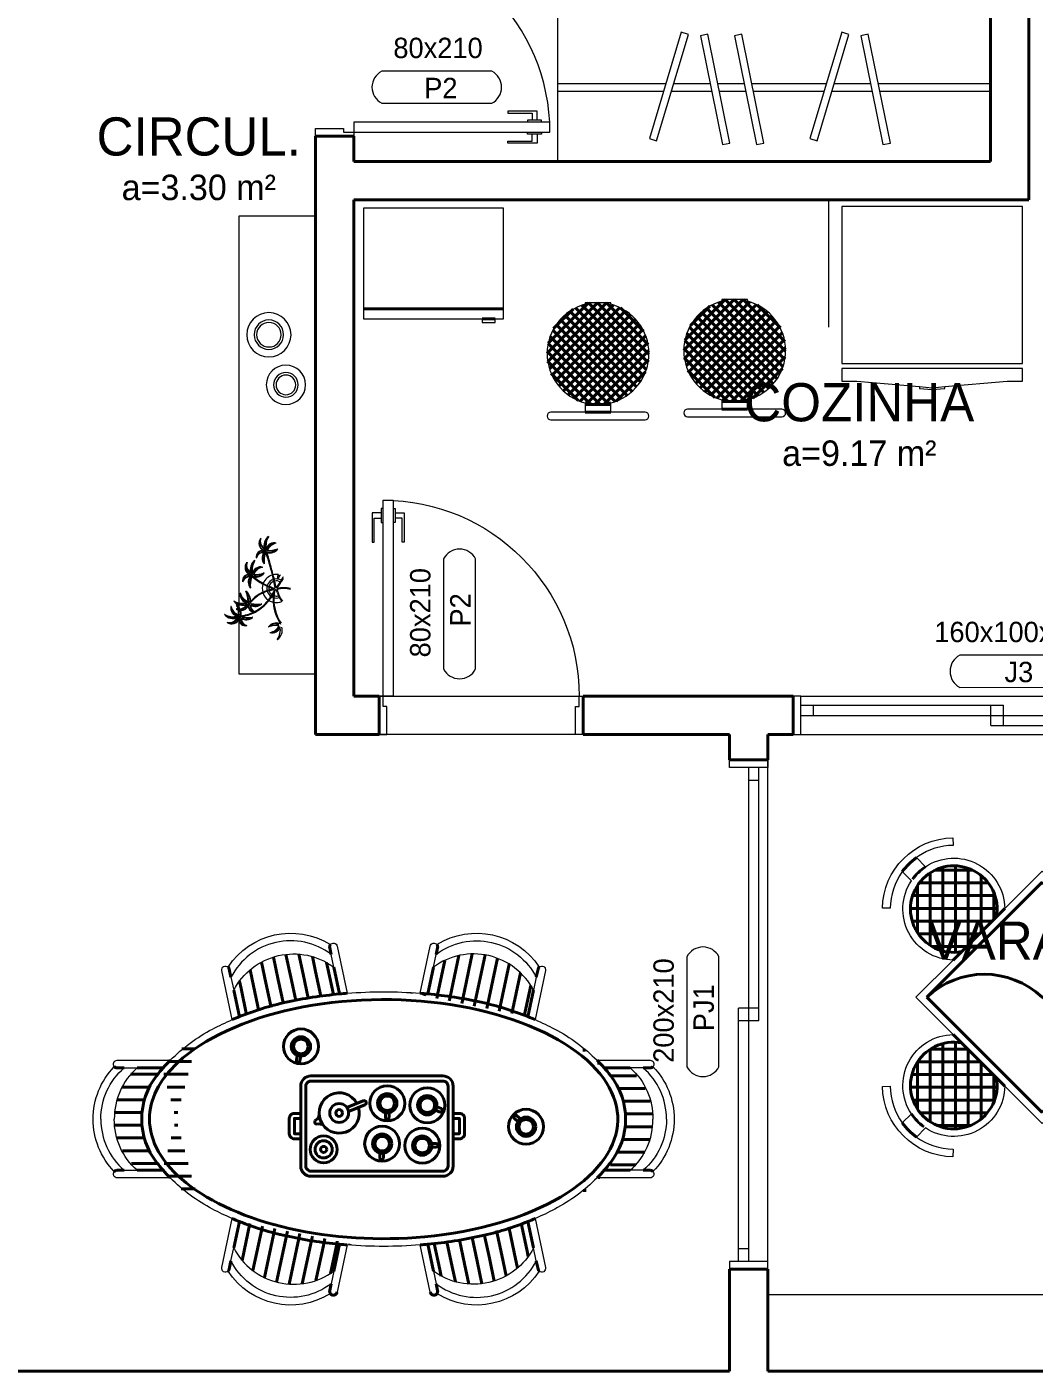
# Model space of a CAD drawing. Header units: millimetres. Extents: x 13204 to 24802, y 21209 to 40694.
# Drawn here: x 24203 to 24598, y 36411 to 36939 of the extents above; entities that cross this region are included whole.
import ezdxf
from ezdxf.enums import TextEntityAlignment as Align

# ---------------------------------------------------------------- set-up
doc = ezdxf.new("R2010")
doc.units = ezdxf.units.MM
for name, color, linetype, lineweight in [('ESPECARQ', 2, 'Continuous', 20), ('Esquadrias', 2, 'Continuous', 20), ('Hachura', 8, 'Continuous', 0), ('Layout', 6, 'Continuous', 15), ('Layout-int', 1, 'Continuous', 40), ('Louças', 150, 'Continuous', 15), ('Mobiliario', 6, 'Continuous', 13), ('MOBILIÁRIO', 6, 'Continuous', 13), ('Paredes', 1, 'Continuous', 40), ('PISO', 5, 'Continuous', 5), ('TEXTO', 4, 'Continuous', 5)]:
    doc.layers.add(name, color=color, linetype=linetype, lineweight=lineweight)
doc.styles.add('LANA', font='stylu.ttf')
doc.styles.add('REGUA60', font='cityb___.ttf', dxfattribs={"width": 1.4})

# ---------------------------------------------------------------- blocks, each defined once
blk = doc.blocks.new('*U33', base_point=(57769.85, 6796.77))
at = {"layer": 'Esquadrias'}
for p, q in [((57572.85, 6796.77), (57569.85, 6796.77)), ((57572.85, 6781.77), (57572.85, 6796.77)), ((57766.85, 6796.77), (57769.85, 6796.77)), ((57766.85, 6781.77), (57766.85, 6796.77)), ((57766.85, 6789.27), (57572.85, 6789.27)), ((57577.85, 6785.27), (57577.85, 6789.27)), ((57766.85, 6793.27), (57667.35, 6793.27)), ((57667.35, 6785.27), (57667.35, 6793.27)), ((57672.35, 6785.27), (57672.35, 6793.27)), ((57761.85, 6789.27), (57761.85, 6793.27)), ((57672.35, 6785.27), (57572.85, 6785.27)), ((57569.85, 6781.77), (57572.85, 6781.77)), ((57769.85, 6781.77), (57766.85, 6781.77))]:
    blk.add_line(p, q, dxfattribs=at)
at = {"layer": 'Esquadrias', "color": 0}
for p, q in [((57569.85, 6781.77), (57569.85, 6781.77)), ((57769.85, 6781.77), (57569.85, 6781.77)), ((57769.85, 6781.77), (57769.85, 6781.77))]:
    blk.add_line(p, q, dxfattribs=at)
blk = doc.blocks.new('*U16', base_point=(47499.74, 3604))
at = {"layer": 'Esquadrias'}
for p, q in [((47342.74, 3604), (47339.74, 3604)), ((47342.74, 3589), (47342.74, 3604)), ((47496.74, 3600.5), (47417.24, 3600.5)), ((47417.24, 3592.5), (47417.24, 3600.5)), ((47422.24, 3592.5), (47422.24, 3600.5)), ((47491.74, 3596.5), (47491.74, 3600.5)), ((47496.74, 3604), (47499.74, 3604)), ((47496.74, 3589), (47496.74, 3604)), ((47496.74, 3596.5), (47342.74, 3596.5)), ((47347.74, 3592.5), (47347.74, 3596.5)), ((47422.24, 3592.5), (47342.74, 3592.5)), ((47339.74, 3589), (47342.74, 3589)), ((47499.74, 3589), (47496.74, 3589))]:
    blk.add_line(p, q, dxfattribs=at)
at = {"layer": 'Esquadrias', "color": 0}
for p, q in [((47496.74, 3604), (47342.74, 3604)), ((47496.74, 3589), (47342.74, 3589))]:
    blk.add_line(p, q, dxfattribs=at)
blk = doc.blocks.new('*U10', base_point=(47514.74, 3766.54))
at = {"layer": 'Esquadrias'}
for p, q in [((47513.24, 3843.54), (47509.24, 3843.54)), ((47509.24, 3843.54), (47509.24, 3766.54)), ((47513.24, 3766.54), (47513.24, 3843.54)), ((47508.49, 3838.54), (47504.99, 3838.54)), ((47504.99, 3838.54), (47504.99, 3827.04)), ((47509.24, 3840.29), (47508.49, 3840.29)), ((47508.49, 3840.29), (47508.49, 3834.79)), ((47513.24, 3840.29), (47513.99, 3840.29)), ((47513.99, 3840.29), (47513.99, 3834.79)), ((47513.99, 3838.54), (47517.49, 3838.54)), ((47517.49, 3838.54), (47517.49, 3827.04)), ((47505.74, 3827.04), (47505.74, 3836.54)), ((47505.74, 3836.54), (47508.49, 3836.54)), ((47508.49, 3834.79), (47509.24, 3834.79)), ((47513.99, 3834.79), (47513.24, 3834.79)), ((47516.74, 3836.54), (47513.99, 3836.54)), ((47516.74, 3827.04), (47516.74, 3836.54)), ((47504.99, 3827.04), (47505.74, 3827.04)), ((47517.49, 3827.04), (47516.74, 3827.04)), ((47436.24, 3766.54), (47434.74, 3766.54)), ((47436.24, 3762.54), (47436.24, 3766.54)), ((47509.24, 3766.54), (47513.24, 3766.54)), ((47513.24, 3766.54), (47514.74, 3766.54)), ((47513.24, 3762.54), (47513.24, 3766.54)), ((47437.74, 3762.54), (47436.24, 3762.54)), ((47437.74, 3751.54), (47437.74, 3762.54)), ((47511.74, 3751.54), (47511.74, 3762.54)), ((47511.74, 3762.54), (47513.24, 3762.54)), ((47434.74, 3751.54), (47437.74, 3751.54)), ((47514.74, 3751.54), (47511.74, 3751.54))]:
    blk.add_line(p, q, dxfattribs=at)
at = {"layer": 'Esquadrias', "color": 0}
blk.add_arc((47513.24, 3766.54), 77, 90, 180, dxfattribs=at)
blk = doc.blocks.new('*U8', base_point=(47684.74, 3776.54))
at = {"layer": 'Esquadrias'}
for p, q in [((47678.49, 3848.54), (47674.99, 3848.54)), ((47674.99, 3848.54), (47674.99, 3837.04)), ((47679.24, 3850.29), (47678.49, 3850.29)), ((47678.49, 3850.29), (47678.49, 3844.79)), ((47683.24, 3853.54), (47679.24, 3853.54)), ((47679.24, 3853.54), (47679.24, 3776.54)), ((47683.24, 3776.54), (47683.24, 3853.54)), ((47683.24, 3850.29), (47683.99, 3850.29)), ((47683.99, 3850.29), (47683.99, 3844.79)), ((47683.99, 3848.54), (47687.49, 3848.54)), ((47687.49, 3848.54), (47687.49, 3837.04)), ((47675.74, 3837.04), (47675.74, 3846.54)), ((47675.74, 3846.54), (47678.49, 3846.54)), ((47678.49, 3844.79), (47679.24, 3844.79)), ((47683.99, 3844.79), (47683.24, 3844.79)), ((47686.74, 3846.54), (47683.99, 3846.54)), ((47686.74, 3837.04), (47686.74, 3846.54)), ((47674.99, 3837.04), (47675.74, 3837.04)), ((47687.49, 3837.04), (47686.74, 3837.04)), ((47606.24, 3776.54), (47604.74, 3776.54)), ((47606.24, 3772.54), (47606.24, 3776.54)), ((47679.24, 3776.54), (47683.24, 3776.54)), ((47683.24, 3776.54), (47684.74, 3776.54)), ((47683.24, 3772.54), (47683.24, 3776.54)), ((47607.74, 3772.54), (47606.24, 3772.54)), ((47607.74, 3761.54), (47607.74, 3772.54)), ((47681.74, 3761.54), (47681.74, 3772.54)), ((47681.74, 3772.54), (47683.24, 3772.54)), ((47604.74, 3761.54), (47607.74, 3761.54)), ((47684.74, 3761.54), (47681.74, 3761.54))]:
    blk.add_line(p, q, dxfattribs=at)
at = {"layer": 'Esquadrias', "color": 0}
blk.add_arc((47683.24, 3776.54), 77, 90, 180, dxfattribs=at)
blk = doc.blocks.new('*U38', base_point=(58407.84, 6883.17))
blk = doc.blocks.new('*U59', base_point=(57854.57, 6962.12))
blk = doc.blocks.new('INDESQ2')
at = {"color": 0, "linetype": 'ByBlock'}
for p, q in [((4.32, 2.96), (-4.32, 2.96)), ((-4.32, 0.44), (4.32, 0.44))]:
    blk.add_line(p, q, dxfattribs=at)
at = {"color": 0}
for centre, start, end in [((-3.67, 1.7), 117.3654, 242.6346), ((3.67, 1.7), 297.3654, 62.6346)]:
    blk.add_arc(centre, 1.42, start, end, dxfattribs=at)
at = {"style": 'REGUA60', "width": 1.4, "flags": 9}
blk.add_attdef('LOCAL', text='', height=1.5, dxfattribs=at).set_placement((-0.08, -4.35), align=Align.CENTER)
at = {"layer": 'ESPECARQ', "color": 0, "style": 'REGUA60'}
for tag, width, p in [('COD', 1.1, (-0.08, 0.95)), ('DIM', 1.4, (-0.08, -2.17))]:
    blk.add_attdef(tag, text='', height=1.5, dxfattribs=dict(at, width=width)).set_placement(p, align=Align.CENTER)
blk = doc.blocks.new('*U53', base_point=(58470.56, 6572.97))
blk = doc.blocks.new('Mesa_oval_6p')
at = {"layer": 'Layout-int', "linetype": 'Continuous'}
h = blk.add_hatch(dxfattribs=at)
h.set_pattern_fill('_USER', color=0, scale=50, angle=78, style=0, pattern_type=0)
h.set_pattern_definition([(102, (2131.69, 674.385), (48.9074, 10.3956), [])])
edge = h.paths.add_edge_path()
edge.add_line((944.7, 1327.1), (967.1, 1221.8))
edge.add_ellipse((1140.4, 730.2), major_axis=(950, 0), ratio=0.526316, start_angle=100.5097, end_angle=126.5959)
edge.add_line((574, 1131.6), (551.8, 1236.2))
edge.add_arc((787.2, 1113.3), 265.5, 413.612, 512.4392, ccw=False)
h = blk.add_hatch(dxfattribs=at)
h.set_pattern_fill('_USER', color=0, scale=50, angle=78, style=0, pattern_type=0)
h.set_pattern_definition([(78, (149.03, 674.385), (-48.9074, 10.3956), [])])
edge = h.paths.add_edge_path()
edge.add_line((1336, 1327.1), (1313.6, 1221.8))
edge.add_ellipse((1140.4, 730.2), major_axis=(-950, 0), ratio=0.526316, start_angle=233.4041, end_angle=259.4903, ccw=False)
edge.add_line((1706.7, 1131.6), (1728.9, 1236.2))
edge.add_arc((1493.6, 1113.3), 265.5, 27.5608, 126.388)
h = blk.add_hatch(dxfattribs=at)
h.set_pattern_fill('_USER', color=0, scale=50, style=0, pattern_type=0)
h.set_pattern_definition([(0, (149.03, 674.385), (0, 50), [])])
edge = h.paths.add_edge_path()
edge.add_line((179.2, 527.9), (271.5, 527.9))
edge.add_ellipse((1140.4, 730.2), major_axis=(-950, 0), ratio=0.526316, start_angle=336.2945, end_angle=383.8559, ccw=False)
edge.add_line((270.5, 931.2), (172, 931.2))
edge.add_arc((348.4, 732.7), 265.5, 131.612, 230.4392)
h = blk.add_hatch(dxfattribs=at)
h.set_pattern_fill('_USER', color=0, scale=50, style=0, pattern_type=0)
h.set_pattern_definition([(180, (2131.627, 668.6), (0, 50), [])])
edge = h.paths.add_edge_path()
edge.add_ellipse((1140.3, 724.4), major_axis=(950, 0), ratio=0.526316, start_angle=-23.8559, end_angle=23.7055)
edge.add_line((2010.1, 925.4), (2108.6, 925.4))
edge.add_arc((1932.3, 726.9), 265.5, 309.5608, 408.388, ccw=False)
edge.add_line((2101.4, 522.2), (2009.1, 522.2))
h = blk.add_hatch(dxfattribs=at)
h.set_pattern_fill('_USER', color=0, scale=50, angle=78, style=0, pattern_type=0)
h.set_pattern_definition([(258, (2131.69, 785.95), (48.9074, -10.3956), [])])
edge = h.paths.add_edge_path()
edge.add_line((944.7, 133.3), (967.1, 238.6))
edge.add_ellipse((1140.4, 730.2), major_axis=(950, 0), ratio=0.526316, start_angle=233.4041, end_angle=259.4903, ccw=False)
edge.add_line((574, 328.7), (551.8, 224.2))
edge.add_arc((787.2, 347), 265.5, -152.4392, -53.612)
h = blk.add_hatch(dxfattribs=at)
h.set_pattern_fill('_USER', color=0, scale=50, angle=78, style=0, pattern_type=0)
h.set_pattern_definition([(282, (149.03, 785.95), (-48.9074, -10.3956), [])])
edge = h.paths.add_edge_path()
edge.add_line((1336, 133.3), (1313.6, 238.6))
edge.add_ellipse((1140.4, 730.2), major_axis=(-950, 0), ratio=0.526316, start_angle=100.5097, end_angle=126.5959)
edge.add_line((1706.7, 328.7), (1728.9, 224.2))
edge.add_arc((1493.6, 347), 265.5, 233.612, 332.4392, ccw=False)
at = {"linetype": 'Continuous'}
for points in [[(1140.4, 1230.2, -0.019916), (1283.5, 1224.5), (1322.9, 1409.6, -0.647147), (1349.6, 1415.3, -0.409382), (1751.1, 1327.4, -0.731853), (1776, 1313.3), (1735.1, 1120.7, -0.018723), (1812.1, 1083.7, -0.075848), (1978.1, 961.2), (2186.7, 961.2, -0.647147), (2197.9, 936.2, -0.196784), (2280.7, 730.2, -0.196784), (2197.9, 524.1, -0.647147), (2186.7, 499.2), (1978.1, 499.2, -0.075848), (1812.1, 376.6, -0.018723), (1735.1, 339.7), (1776, 147.1, -0.731853), (1751.1, 133, -0.409382), (1349.6, 45, -0.647147), (1322.9, 50.8), (1283.5, 235.9, -0.019916), (1140.4, 230.2, -0.019916), (997.2, 235.9), (957.8, 50.8, -0.647147), (931.1, 45, -0.409382), (529.6, 133, -0.731853), (504.7, 147.1), (545.7, 339.7, -0.018723), (468.6, 376.6, -0.075848), (302.6, 499.2), (94.1, 499.2, -0.647147), (82.9, 524.1, -0.196784), (0, 730.2, -0.196784), (82.9, 936.2, -0.647147), (94.1, 961.2), (302.6, 961.2, -0.075848), (468.6, 1083.7, -0.018723), (545.7, 1120.7), (504.7, 1313.3, -0.731853), (529.6, 1327.4, -0.409382), (931.1, 1415.3, -0.647147), (957.8, 1409.6), (997.2, 1224.5, -0.019916)], [(551.8, 1236.2, -0.460093), (944.7, 1327.1), (934.1, 1376.8, 0.466731), (540.9, 1287.2)], [(1728.9, 1236.2, 0.460093), (1336, 1327.1), (1346.6, 1376.8, -0.466731), (1739.8, 1287.2)], [(551.8, 224.2, 0.460093), (944.7, 133.3), (934.1, 83.6, -0.466731), (540.9, 173.1)], [(1728.9, 224.2, -0.460093), (1336, 133.3), (1346.6, 83.6, 0.466731), (1739.8, 173.1)]]:
    blk.add_lwpolyline(points, format="xyb", close=True, dxfattribs=at)
for points in [[(30, 730.2, -0.219919), (121.2, 931.2), (172, 931.2, 0.216782), (82.8, 730.2)], [(2250.7, 730.2, 0.219919), (2159.5, 931.2), (2108.7, 931.2, -0.216782), (2197.9, 730.2)], [(30, 730.2, 0.219919), (121.2, 529.2), (172, 529.2, -0.216782), (82.8, 730.2)], [(2250.7, 730.2, -0.219919), (2159.5, 529.2), (2108.7, 529.2, 0.216782), (2197.9, 730.2)]]:
    blk.add_lwpolyline(points, format="xyb", dxfattribs=at)
at = {"layer": 'Layout-int', "color": 0, "linetype": 'Continuous'}
for p, q in [((928.5, 1403.3), (934.1, 1376.8)), ((1352.2, 1403.3), (1346.6, 1376.8)), ((967.1, 1221.8), (944.7, 1327.1)), ((1313.6, 1221.8), (1336, 1327.1)), ((534.1, 1319.5), (540.9, 1287.2)), ((1746.7, 1319.5), (1739.8, 1287.2)), ((551.8, 1236.2), (573.8, 1132.4)), ((1728.9, 1236.2), (1706.9, 1132.4)), ((801.4, 980.3), (797.8, 961.7)), ((815.4, 977.5), (811.8, 959)), ((94.1, 931.2), (121.2, 931.2)), ((172, 931.2), (274.5, 931.2)), ((2108.7, 931.2), (2006.3, 931.2)), ((2186.7, 931.2), (2159.5, 931.2)), ((1060.3, 802.3), (995.8, 776)), ((1066.9, 786), (1002.5, 759.7)), ((1147.4, 755.1), (1147.4, 736.2)), ((1161.6, 755.1), (1161.6, 736.2)), ((1344.1, 764.7), (1361.8, 757.9)), ((1349.2, 778), (1366.9, 771.2)), ((1677.3, 730.7), (1663.5, 743.6)), ((873.2, 725.9), (871.9, 724.5)), ((879.8, 709.6), (877.9, 709.7)), ((1667.6, 720.3), (1653.8, 733.2)), ((1329, 633.8), (1347.9, 634.1)), ((1126, 596.6), (1125.4, 577.7)), ((1140.3, 596.1), (1139.6, 577.2)), ((1329.2, 619.5), (1348.1, 619.8)), ((94.1, 529.2), (121.2, 529.2)), ((172, 529.2), (274.5, 529.2)), ((2108.7, 529.2), (2006.3, 529.2)), ((2186.7, 529.2), (2159.5, 529.2)), ((551.8, 224.2), (573.8, 327.9)), ((1728.9, 224.2), (1706.9, 327.9)), ((967.1, 238.5), (944.7, 133.3)), ((1313.6, 238.5), (1336, 133.3)), ((534.1, 140.8), (540.9, 173.1)), ((1746.7, 140.8), (1739.8, 173.1)), ((928.5, 57), (934.1, 83.6)), ((1352.2, 57), (1346.6, 83.6))]:
    blk.add_line(p, q, dxfattribs=at)
for points in [[(855, 505.8, -0.414214), (815, 545.8), (815, 859.8, -0.414214), (855, 899.8), (1373.1, 899.8, -0.414214), (1413.1, 859.8), (1413.1, 545.8, -0.414214), (1373.1, 505.8)], [(855, 525.8, -0.414214), (835, 545.8), (835, 859.8, -0.414214), (855, 879.8), (1373.1, 879.8, -0.414214), (1393.1, 859.8), (1393.1, 545.8, -0.414214), (1373.1, 525.8)]]:
    blk.add_lwpolyline(points, format="xyb", close=True, dxfattribs=at)
for points in [[(815, 752.8), (790, 752.8, 0.414214), (770, 732.8), (770, 672.8, 0.414214), (790, 652.8), (815, 652.8)], [(1413.1, 752.8), (1438.1, 752.8, -0.414214), (1458.1, 732.8), (1458.1, 672.8, -0.414214), (1438.1, 652.8), (1413.1, 652.8)]]:
    blk.add_lwpolyline(points, format="xyb", dxfattribs=at)
for points in [[(815, 732.8), (790, 732.8), (790, 672.8), (815, 672.8)], [(1413.1, 732.8), (1438.1, 732.8), (1438.1, 672.8), (1413.1, 672.8)]]:
    blk.add_lwpolyline(points, dxfattribs=at)
for centre, radius in [((815.5, 1015.5), 68.7), ((815.5, 1015.5), 38), ((815.5, 1015.5), 28.5), ((1154.5, 792.4), 68.7), ((1311.8, 784.7), 68.7), ((1154.5, 792.4), 38), ((1154.5, 792.4), 28.5), ((1311.8, 784.7), 38), ((1311.8, 784.7), 28.5), ((965.8, 754.2), 37.1), ((965.8, 754.2), 13.2), ((1699.7, 700), 68.7), ((1134.5, 633.7), 68.7), ((1291.8, 626), 68.7), ((1699.7, 700), 38), ((1699.7, 700), 28.5), ((904.7, 611.2), 53.1), ((904.7, 611.2), 33.7), ((1134.5, 633.7), 38), ((1134.5, 633.7), 28.5), ((1291.8, 626), 38), ((1291.8, 626), 28.5), ((904.7, 611.2), 12)]:
    blk.add_circle(centre, radius, dxfattribs=at)
for centre, radius, start, end in [((943.2, 1406.5), 15, 143.6353, 192), ((1337.6, 1406.5), 15, 348, 36.3647), ((519.4, 1316.4), 15, 12, 47.2054), ((1761.3, 1316.4), 15, 132.7946, 168), ((1140.4, -569.3), 1799.5, 95.526, 102.2985), ((1140.4, -569.3), 1799.5, 94.5637, 95.526), ((1140.4, -569.3), 1799.5, 84.474, 85.4363), ((1140.4, -569.3), 1799.5, 77.7015, 84.474), ((1000.2, 73.8), 1141.3, 102.2985, 111.9352), ((1280.6, 73.8), 1141.3, 68.0648, 77.7015), ((1000.2, 73.8), 1141.3, 111.9352, 113.468), ((1280.6, 73.8), 1141.3, 66.532, 68.0648), ((787.2, 478.5), 684, 135.1083, 138.5545), ((804.8, 960.4), 7.12, 168.9994, 348.9994), ((1493.6, 478.5), 684, 41.4455, 44.8917), ((94.1, 946.2), 15, 221.6353, 270), ((467.3, 730.2), 277, 141.7971, 180), ((787.2, 478.5), 684, 138.5545, 141.7971), ((1493.6, 478.5), 684, 38.2029, 41.4455), ((1813.4, 730.2), 277, 0, 38.2029), ((2186.7, 946.2), 15, 270, 318.3647), ((965.8, 754.2), 79.2, 28.5925, 15.8338), ((1063.6, 794.2), 8.8, 292.2132, 112.2132), ((863.5, 747.3), 23.5, 294.429, 358.1049), ((1364.3, 764.5), 7.12, 248.9994, 68.9994), ((1658.6, 738.4), 7.12, 46.9994, 226.9994), ((467.3, 730.2), 277, 180, 218.2029), ((878.3, 718.5), 8.8, 137.4931, 266.9333), ((887.9, 687.6), 23.5, 46.3215, 109.9973), ((1154.5, 736.2), 7.12, 179.9994, 359.9994), ((1813.4, 730.2), 277, 321.7971, 0), ((1348, 627), 7.12, 270.9994, 90.9994), ((94.1, 514.2), 15, 90, 138.3647), ((787.2, 981.9), 684, 218.2029, 221.4455), ((787.2, 981.9), 684, 221.4455, 224.8917), ((1132.5, 577.5), 7.12, 177.9994, 357.9994), ((1493.6, 981.9), 684, 315.1083, 318.5545), ((1493.6, 981.9), 684, 318.5545, 321.7971), ((2186.7, 514.2), 15, 41.6353, 90), ((1000.2, 1386.6), 1141.3, 246.532, 248.0648), ((1000.2, 1386.6), 1141.3, 248.0648, 257.7015), ((1280.6, 1386.6), 1141.3, 282.2985, 291.9352), ((1280.6, 1386.6), 1141.3, 291.9352, 293.468), ((1140.4, 2029.7), 1799.5, 257.7015, 264.474), ((1140.4, 2029.7), 1799.5, 275.526, 282.2985), ((1140.4, 2029.7), 1799.5, 264.474, 265.4363), ((1140.4, 2029.7), 1799.5, 274.5637, 275.526), ((519.4, 144), 15, 312.7946, 348), ((1761.3, 144), 15, 192, 227.2054), ((943.2, 53.9), 15, 168, 348), ((943.2, 53.9), 15, 168, 216.3647), ((1337.6, 53.9), 15, 192, 12), ((1337.6, 53.9), 15, 323.6353, 12)]:
    blk.add_arc(centre, radius, start, end, dxfattribs=at)
blk.add_open_spline([(220.7, 730.2), (220.7, 644.5), (269.1, 556.4), (461.5, 402.2), (604.4, 338.5), (935.4, 263.1), (1122.9, 251.4), (1506.8, 286.7), (1698.9, 343.5), (1971, 504.6), (2048.3, 606.6), (2069.2, 804.6), (2015.1, 907.3), (1780.7, 1081.8), (1602.3, 1149.4), (1201.8, 1210.9), (981.1, 1204.9), (595.2, 1122.2), (431.6, 1045.3), (258, 882.9), (220.7, 805.8), (220.7, 730.2)], degree=3, knots=[0, 0, 0, 0, 0.581247, 0.581247, 1.162494, 1.162494, 1.743742, 1.743742, 2.414879, 2.414879, 3.086016, 3.086016, 3.757153, 3.757153, 4.42829, 4.42829, 5.099427, 5.099427, 5.770564, 5.770564, 6.283185, 6.283185, 6.283185, 6.283185], dxfattribs=at)
blk = doc.blocks.new('Mesa070x070_42')
at = {"layer": 'Layout-int'}
h = blk.add_hatch(dxfattribs=at)
h.set_pattern_fill('_USER,_O', color=0, scale=50, angle=225, double=1, pattern_type=0)
h.set_pattern_definition([(225, (-2e-10, 320), (35.3553, -35.3553), []), (315, (-2e-10, 320), (35.3553, 35.3553), [])])
edge = h.paths.add_edge_path()
edge.add_line((-96.4, 350), (96.4, 350))
edge.add_arc((0, 490), 170, 304.5603, 595.4397)
h = blk.add_hatch(dxfattribs=at)
h.set_pattern_fill('_USER,_O', color=0, scale=50, angle=-45, double=1, pattern_type=0)
h.set_pattern_definition([(315, (-320, -2e-10), (35.3553, 35.3553), []), (45, (-320, -2e-10), (-35.3553, 35.3553), [])])
edge = h.paths.add_edge_path()
edge.add_line((-350, -96.4), (-350, 96.4))
edge.add_arc((-490, 0), 170, 34.5603, 325.4397)
h = blk.add_hatch(dxfattribs=at)
h.set_pattern_fill('_USER,_O', color=0, scale=50, angle=135, double=1, pattern_type=0)
h.set_pattern_definition([(135, (320, 2e-10), (-35.3553, -35.3553), []), (225, (320, 2e-10), (35.3553, -35.3553), [])])
edge = h.paths.add_edge_path()
edge.add_line((350, 96.4), (350, -96.4))
edge.add_arc((490, 0), 170, 214.5603, 505.4397)
h = blk.add_hatch(dxfattribs=at)
h.set_pattern_fill('_USER,_O', color=0, scale=50, angle=45, double=1, pattern_type=0)
h.set_pattern_definition([(45, (2e-10, -320), (-35.3553, 35.3553), []), (135, (2e-10, -320), (-35.3553, -35.3553), [])])
edge = h.paths.add_edge_path()
edge.add_line((96.4, -350), (-96.4, -350))
edge.add_arc((0, -490), 170, 124.5603, 415.4397)
blk.add_lwpolyline([(350, 142.8), (350, 350), (142.8, 350, 0.596067), (39, 686.2), (39, 736.9, -0.15538), (174.6, 668.9), (195.5, 690.4, 0.407031), (-195.5, 690.4), (-174.6, 668.9, -0.15538), (-39, 736.9), (-39, 686.2, 0.596067), (-142.8, 350), (-350, 350), (-350, 142.8, 0.596067), (-686.2, 39), (-736.9, 39, -0.15538), (-668.9, 174.6), (-690.4, 195.5, 0.407031), (-690.4, -195.5), (-668.9, -174.6, -0.145259), (-735.2, -48.7, -0.009897), (-736.9, -39), (-686.2, -39, 0.596067), (-350, -142.8), (-350, -350), (-142.8, -350, 0.596067), (-39, -686.2), (-39, -736.9, -0.15538), (-174.6, -668.9), (-195.5, -690.4, 0.407031), (195.5, -690.4), (174.6, -668.9, -0.145259), (48.7, -735.2, -0.009897), (39, -736.9), (39, -686.2, 0.596067), (142.8, -350), (350, -350), (350, -142.8, 0.596067), (686.2, -39), (736.9, -39, -0.15538), (668.9, -174.6), (690.4, -195.5, 0.407031), (690.4, 195.5), (668.9, 174.6, -0.15538), (736.9, 39), (686.2, 39, 0.596067)], format="xyb", close=True)
at = {"layer": 'Layout-int', "color": 0}
for p, q in [((-320, 320), (320, 320)), ((-320, 320), (-320, -320)), ((-142.8, 350), (142.8, 350)), ((320, 320), (320, -320)), ((-350, 142.8), (-350, -142.8)), ((350, 142.8), (350, -142.8)), ((-320, -320), (320, -320)), ((-142.8, -350), (142.8, -350))]:
    blk.add_line(p, q, dxfattribs=at)
for centre, radius, start, end in [((0, 490), 250, 81.0322, 98.9678), ((0, 490), 200, 81.0322, 101.2359), ((0, 490), 170, 304.5603, 235.4397), ((8.4, 328.4), 328.5, 181.462, 268.538), ((-490, 0), 170, 34.5603, 325.4397), ((490, 0), 170, 214.5603, 145.4397), ((-490, 0), 250, 171.0322, 188.9678), ((-490, 0), 200, 171.0322, 191.2359), ((490, 0), 200, 348.7641, 11.2359), ((490, 0), 250, 351.0322, 8.9678), ((-63.8, -383.8), 389, 9.4322, 80.5678), ((0, -490), 170, 124.5603, 55.4397), ((0, -490), 200, 258.7641, 278.9678), ((0, -490), 250, 261.0322, 278.9678)]:
    blk.add_arc(centre, radius, start, end, dxfattribs=at)
blk = doc.blocks.new('480 Brastemp You_t')
at = {"layer": 'Mobiliario', "color": 0}
for p, q in [((355, 711), (305, 706.8)), ((405, 706.8), (355, 711))]:
    blk.add_line(p, q, dxfattribs=at)
at = {"layer": 'Mobiliario'}
for points in [[(710, 686), (650, 686), (405, 706.8), (405, 713.9), (355, 718.4), (305, 713.9), (305, 706.8), (60, 686), (0, 686), (0, 636), (710, 636)], [(710, 616), (0, 616), (0, 0), (710, 0)]]:
    blk.add_lwpolyline(points, close=True, dxfattribs=at)
blk = doc.blocks.new('Cad-4')
blk.add_lwpolyline([(460, 50), (453.6, 50, 0.774597), (66.4, 50), (30, 50), (30, 185, 1), (0, 185), (0, -185, 1), (30, -185), (30, -50), (66.4, -50, 0.774597), (453.6, -50), (460, -50)], format="xyb", close=True)
at = {"layer": 'Layout-int', "color": 0}
for p, q in [((268.2, 199.8), (60.2, -8.2)), ((230.9, 197.9), (62.1, 29.1)), ((299.8, 196), (64, -39.8)), ((327.4, 188.3), (71.7, -67.4)), ((181.8, 184.1), (75.9, 78.2)), ((352, 177.6), (82.4, -92)), ((374.1, 164.3), (95.7, -114.1)), ((428.3, -108), (152, 168.3)), ((440.9, -85.3), (174.7, 180.9)), ((450.8, -59.8), (200.2, 190.8)), ((460, -33.6), (228.8, 197.6)), ((460, 1.7), (261.7, 200)), ((460, 37.1), (301.4, 195.7)), ((434.2, 98.2), (358.2, 174.2)), ((376.7, -162.4), (97.6, 116.7)), ((393.8, 148.6), (111.4, -133.8)), ((396.1, -146.5), (113.5, 136.1)), ((411.3, 130.8), (129.2, -151.3)), ((413.3, -128.4), (131.6, 153.3)), ((426.6, 110.7), (149.3, -166.6)), ((330.6, -187.1), (72.9, 70.6)), ((354.9, -176), (84, 94.9)), ((439.5, 88.2), (171.8, -179.5)), ((449.8, 63.2), (196.8, -189.8)), ((30, 50), (30, -50)), ((60, 50), (60, -50)), ((272.4, -199.6), (60.4, 12.4)), ((303.4, -195.2), (64.8, 43.4)), ((460, 38), (225, -196.9)), ((460, 2.7), (257.3, -200)), ((236, -198.6), (61.4, -24)), ((460, -32.7), (295.9, -196.7)), ((189.1, -187), (73, -70.9)), ((439.2, -88.8), (348.8, -179.2))]:
    blk.add_line(p, q, dxfattribs=at)
blk.add_arc((260, 0), 200, 165.5225, 194.4775, dxfattribs=at)
blk = doc.blocks.new('27l Sensor Crisp_t')
blk.add_lwpolyline([(550, 435), (83.9, 435), (83.9, 449), (33.9, 449), (33.9, 435), (0, 435), (0, 0), (550, 0)], close=True)
at = {"layer": 'Layout-int', "color": 0, "extrusion": (4.07876e-32, 2.22045e-16, -1)}
for p, q in [((83.9, 435), (33.9, 435)), ((550, 395), (0, 395))]:
    blk.add_line(p, q, dxfattribs=at)

msp = doc.modelspace()

# ---------------------------------------------------------------- linework, layer by layer
at = {"layer": 'Hachura'}
for points in [[(24296.94, 36732.27), (24297.18, 36731.47)], [(24301.04, 36716.46), (24300.6, 36717.75), (24300.14, 36717.65), (24299.94, 36717.2), (24299.91, 36717.02)], [(24300.24, 36718.43), (24300.23, 36718.49)]]:
    msp.add_lwpolyline(points, dxfattribs=at)
at = {"layer": 'Hachura', "extrusion": (0, 0, -1)}
for centre, major_axis, start_param, end_param in [((24297.72, 36817.88), (-6.14, -6.14), 3.926991, 10.210176), ((24297.72, 36817.88), (-4.09, -4.09), 3.926991, 10.210176), ((24297.72, 36817.88), (-3.41, -3.41), 3.926991, 10.210176), ((24304.41, 36798.19), (-5.45, -5.45), 3.926991, 10.210176), ((24304.41, 36798.19), (3.41, -3.41), 5.497787, 11.780972), ((24304.41, 36798.19), (2.73, -2.73), 5.497787, 11.780972)]:
    msp.add_ellipse(centre, major_axis=major_axis, ratio=1, start_param=start_param, end_param=end_param, dxfattribs=at)
at = {"layer": 'Hachura'}
for centre, major_axis, start_param, end_param in [((24296.97, 36735.94), (-2.12, 2.12), 0.409439, 1.924815), ((24296.97, 36735.94), (-2.25, -2.25), -1.462505, 0.354019), ((24297.76, 36736.79), (-2.41, 2.41), 0.454005, 1.602293), ((24297.76, 36736.79), (-2.54, 2.54), 0.717105, 1.602008), ((24300.29, 36735.06), (-3.18, 3.18), 6.133735, 7.372107), ((24300.29, 36735.06), (-3.05, -3.05), -1.495522, -0.481875), ((24302.97, 36735.08), (-4.65, 4.65), 0.346712, 1.010606), ((24302.97, 36735.08), (-4.52, -4.52), -1.375763, -0.560191), ((24295.12, 36730.71), (-1.69, 1.69), 5.281349, 7.258195), ((24295.53, 36729.49), (-1.98, -1.98), 3.868275, 5.218119), ((24295.12, 36730.71), (-1.56, 1.56), 5.281349, 6.955825), ((24295.53, 36729.49), (-2.11, -2.11), 3.868275, 4.981168), ((24298.69, 36730.18), (-2.59, -2.59), -1.395179, -0.107053), ((24298.69, 36730.18), (-2.46, 2.46), 0.175617, 1.296974), ((24289.28, 36727.9), (-6.15, -6.15), 3.070574, 3.162085), ((24289.28, 36727.9), (-6.28, 6.28), 4.64137, 4.732995), ((24305.23, 36729.02), (-6.78, -6.78), -1.107844, -0.728577), ((24295.56, 36730.85), (-1.56, -1.56), 3.630226, 3.890882), ((24296.99, 36731.6), (-1.04, 1.04), 6.07138, 6.586164), ((24305.23, 36729.02), (-6.65, 6.65), 0.462952, 0.904478), ((24337.34, 36750.34), (-31.51, -31.51), -0.40322, -0.386631), ((24296.36, 36732.88), (-0.124, 0.124), 5.497787, 11.780972), ((24295.27, 36732.49), (-0.814, -0.814), 1.923818, 2.549164), ((24195.74, 36697.98), (-75.29, 75.29), 4.169398, 4.259225), ((24195.74, 36697.98), (-75.29, 75.29), 4.259225, 4.259282), ((24290.81, 36736.42), (-4.62, -4.62), 1.814754, 1.919351), ((24297.54, 36733.47), (-0.949, -0.949), -0.191958, 0.319741), ((24296.03, 36736.24), (-2.37, 2.37), 2.506163, 2.722592), ((24299.76, 36733.06), (-2.18, -2.18), 3.642828, 5.30323), ((24299.76, 36733.06), (-2.05, 2.05), 5.487086, 6.874026), ((24297.98, 36736.23), (-2.89, 2.89), 2.099159, 3.275583), ((24297.98, 36736.23), (-2.76, 2.76), 2.099159, 3.127051), ((24301.14, 36731.89), (-3.03, 3.03), 5.818743, 6.765277), ((24191.82, 36697.29), (-78.33, -78.33), 2.596128, 2.669794), ((24301.14, 36731.89), (-2.9, -2.9), 4.05485, 5.194481), ((24297.49, 36743.49), (-7.34, 7.34), 2.331227, 2.72084), ((24297.49, 36743.49), (-7.47, -7.47), 0.760431, 1.093752), ((24301.2, 36733.77), (-0.0217, 0.0217), 3.275583, 5.862432), ((24291.55, 36726.49), (-2.12, -2.12), -1.161357, 0.354019), ((24291.55, 36726.49), (-2.25, -2.25), -1.462505, 0.354019), ((24292.35, 36727.34), (-2.41, -2.41), -1.116791, 0.031496), ((24292.35, 36727.34), (-2.54, -2.54), -0.853691, 0.031212), ((24289.09, 36728.46), (-0.0217, -0.0217), 2.024801, 4.82068), ((24294.87, 36725.61), (-3.18, -3.18), 4.562939, 5.80131), ((24294.87, 36725.61), (-3.05, 3.05), 0.075274, 1.088921), ((24297.55, 36725.63), (-4.65, -4.65), -1.224085, -0.560191), ((24297.55, 36725.63), (-4.52, -4.52), -1.375763, -0.560191), ((24294.34, 36723.61), (-2.18, 2.18), 5.213625, 6.874026), ((24294.34, 36723.61), (-2.05, 2.05), 5.487086, 6.874026), ((24295.72, 36722.44), (-3.03, -3.03), 4.247947, 5.194481), ((24295.72, 36722.44), (-2.9, 2.9), 5.625646, 6.765277), ((24292.21, 36729.21), (-0.0217, 0.0217), 3.336626, 6.133735), ((24292.81, 36730.27), (-0.0217, -0.0217), -0.595787, 2.076526), ((24295.2, 36726.54), (-0.0217, 0.0217), 2.484053, 5.213625), ((24295.87, 36727.9), (-0.0217, 0.0217), 1.463743, 4.04607), ((24289.7, 36721.26), (-1.69, 1.69), 5.281349, 7.258195), ((24287.39, 36720.82), (-0.0217, 0.0217), 0.975009, 3.647322), ((24290.11, 36720.04), (-1.98, -1.98), 3.868275, 5.218119), ((24289.7, 36721.26), (-1.56, -1.56), 3.710552, 5.385029), ((24290.11, 36720.04), (-2.11, -2.11), 3.868275, 4.981168), ((24293.27, 36720.73), (-2.59, 2.59), 0.175617, 1.463743), ((24293.27, 36720.73), (-2.46, 2.46), 0.175617, 1.296974), ((24283.86, 36718.45), (-6.15, 6.15), 4.64137, 4.732881), ((24283.86, 36718.45), (-6.28, 6.28), 4.64137, 4.732995), ((24299.81, 36719.57), (-6.78, -6.78), -1.107844, -0.728577), ((24290.14, 36721.39), (-1.56, -1.56), 3.630226, 3.890882), ((24291.57, 36722.15), (-1.04, -1.04), 4.500583, 5.015367), ((24299.81, 36719.57), (-6.65, 6.65), 0.462952, 0.904478), ((24331.92, 36740.88), (-31.51, -31.51), -0.40322, -0.386631), ((24290.94, 36723.43), (-0.124, 0.124), 5.497787, 11.780972), ((24289.85, 36723.02), (-0.809, -0.809), 1.938551, 2.328801), ((24289.85, 36723.02), (-0.809, 0.809), 3.899598, 4.141096), ((24285.39, 36726.97), (-4.62, 4.62), 3.38555, 3.490147), ((24308.48, 36743.58), (-19.1, 19.1), 1.652262, 1.850744), ((24292.12, 36724.02), (-0.949, 0.949), 1.378839, 1.890537), ((24290.61, 36726.79), (-2.37, 2.37), 2.506163, 2.722592), ((24292.56, 36726.77), (-2.89, 2.89), 2.099159, 2.152561), ((24292.56, 36726.77), (-2.76, -2.76), 0.528362, 1.556255), ((24292.56, 36726.77), (-2.89, -2.89), 0.581764, 1.704786), ((24308.48, 36743.58), (-18.88, -18.88), 0.10772, 0.278075), ((24292.07, 36734.04), (-7.34, 7.34), 2.331227, 2.72084), ((24292.07, 36734.04), (-7.47, -7.47), 0.760431, 1.093752), ((24300.66, 36718.22), (-3.92, 3.92), 5.782049, 6.69624), ((24295.78, 36724.32), (-0.0217, -0.0217), 1.704786, 4.291636), ((24300.66, 36718.22), (-2.66, 2.66), 5.805723, 6.744344), ((24300.66, 36718.22), (-2.11, 2.11), 5.828188, 6.770925), ((24195.74, 36697.98), (-75.29, 75.29), 4.120854, 4.169398), ((24300.66, 36718.22), (-3.92, -3.92), 3.780973, 4.154153), ((24191.82, 36697.29), (-78.33, -78.33), 2.548333, 2.596128), ((24300.66, 36718.22), (-2.66, 2.66), 4.949935, 5.722705), ((24300.66, 36718.22), (-2.11, -2.11), 3.380496, 4.153084), ((24279.77, 36735.08), (-18.82, 18.82), 3.251774, 3.455249), ((24303.49, 36722.43), (-1.69, 1.69), 0.221855, 0.975009), ((24279.77, 36735.08), (-19.04, 19.04), 3.270016, 3.427241), ((24301.17, 36721.98), (-0.0217, -0.0217), -0.595787, 2.076526), ((24303.89, 36721.2), (-1.98, 1.98), 6.097863, 6.788915), ((24289.48, 36715.72), (-2.18, -2.18), -1.008498, 0.651903), ((24286.5, 36716.4), (-0.0217, -0.0217), 2.545116, 5.274687), ((24290.56, 36717.18), (-2.9, 2.9), 0.97432, 2.113951), ((24290.56, 36717.18), (-3.03, -3.03), -0.40338, 0.543154), ((24289.48, 36715.72), (-2.05, -2.05), -0.735037, 0.651903), ((24288.68, 36717.12), (-0.0217, -0.0217), 3.336645, 5.923495), ((24279.2, 36712.82), (-7.34, 7.34), 3.963086, 4.352699), ((24286.42, 36713.75), (-2.89, 2.89), 3.766773, 4.907442), ((24279.2, 36712.82), (-7.47, -7.47), 2.39229, 2.725611), ((24286.42, 36713.75), (-2.76, 2.76), 3.731017, 4.75891), ((24301.24, 36703.76), (-9.87, -9.87), 4.357487, 4.828331), ((24290.45, 36718.45), (-0.0217, 0.0217), 1.463743, 4.04607), ((24301.24, 36703.76), (-10.09, 10.09), 5.925425, 6.354604), ((24300.66, 36718.22), (-3.92, 3.92), 0.469286, 1.055989), ((24301.24, 36703.76), (-10.09, 10.09), 5.600475, 5.925425), ((24308.48, 36743.58), (-19.1, 19.1), 1.850744, 2.028796), ((24301.24, 36703.76), (-9.87, 9.87), 5.607648, 5.928283), ((24300.66, 36718.22), (-3.92, 3.92), 1.111959, 1.755056), ((24308.48, 36743.58), (-18.88, -18.88), 0.278075, 0.456907), ((24300.66, 36718.22), (-2.66, -2.66), -1.026988, -0.559523), ((24300.66, 36718.22), (-2.66, 2.66), 1.092965, 1.760971), ((24284.46, 36723.94), (-11.76, -11.76), 1.689158, 1.929324), ((24300.66, 36718.22), (-2.11, 2.11), 0.592085, 0.998429), ((24284.46, 36723.94), (-11.98, -11.98), 1.690864, 1.872912), ((24300.66, 36718.22), (-2.11, -2.11), -0.469419, 0.174949), ((24300.66, 36718.22), (-2.11, 2.11), 1.848783, 1.922562), ((24317.02, 36714.07), (-12.49, -12.49), -0.988122, -0.714764), ((24317.02, 36714.07), (-12.28, -12.28), -0.955656, -0.709803), ((24300.66, 36718.22), (-2.11, 2.11), 2.030353, 2.627283), ((24317.02, 36714.07), (-12.49, -12.49), -1.009356, -1.006437), ((24299.98, 36718.56), (-0.203, 0.203), 1.923128, 3.467615), ((24303.63, 36708.68), (-6.96, -6.96), 3.662519, 4.20415), ((24303.85, 36717.49), (-2.11, -2.11), -1.180355, -1.006184), ((24303.63, 36708.68), (-6.74, -6.74), 3.655014, 4.208262), ((24313.09, 36720.42), (-8.76, 8.76), 0.995104, 1.406682), ((24313.09, 36720.42), (-8.97, 8.97), 1.10251, 1.401545), ((24285.83, 36710.46), (-2.18, 2.18), 0.562298, 2.222699), ((24282.85, 36711.13), (-0.0217, 0.0217), 4.115912, 6.845483), ((24286.91, 36711.91), (-2.9, 2.9), 0.97432, 2.113951), ((24286.91, 36711.91), (-3.03, 3.03), 1.167417, 2.113951), ((24285.83, 36710.46), (-2.05, 2.05), 0.835759, 2.222699), ((24284.01, 36713.26), (-0.0217, 0.0217), 4.968485, 7.765594), ((24287.44, 36716.13), (-3.18, -3.18), -0.088388, 1.149984), ((24287.26, 36718.8), (-4.52, 4.52), 1.826892, 2.642464), ((24287.26, 36718.8), (-4.65, -4.65), 0.407774, 1.071668), ((24287.44, 36716.13), (-3.05, 3.05), 1.707133, 2.72078), ((24284.95, 36710.19), (-0.0217, 0.0217), 5.227457, 8.023335), ((24286.77, 36712.76), (-2.25, -2.25), 0.169354, 0.438932), ((24285.87, 36713.5), (-2.41, 2.41), 2.085864, 2.280613), ((24285.03, 36711.85), (-0.0217, -0.0217), 3.336645, 5.923495), ((24275.55, 36707.55), (-7.34, 7.34), 4.175113, 4.352699), ((24282.77, 36708.48), (-2.89, -2.89), 2.776843, 3.336645), ((24275.55, 36707.55), (-7.47, 7.47), 3.963086, 4.296407), ((24282.77, 36708.48), (-2.76, -2.76), 2.160221, 3.188113), ((24275.55, 36707.55), (-7.34, -7.34), 2.57098, 2.604317), ((24285.87, 36713.5), (-2.41, 2.41), 2.54321, 3.234152), ((24282.77, 36708.48), (-2.89, 2.89), 4.197873, 4.34764), ((24285.87, 36713.5), (-2.54, -2.54), 0.983364, 1.663071), ((24286.77, 36712.76), (-2.12, -2.12), 0.745947, 1.985878), ((24286.77, 36712.76), (-2.25, -2.25), 0.765981, 1.985878), ((24295.27, 36705.58), (-6.28, 6.28), 6.273229, 6.364853), ((24295.27, 36705.58), (-6.15, 6.15), 6.273229, 6.36474), ((24269.94, 36752.18), (-31.51, 31.51), 2.799436, 2.816024), ((24286.67, 36706.59), (-4.62, -4.62), 3.446613, 3.55121), ((24292.1, 36711.24), (-1.69, 1.69), 0.630022, 2.136762), ((24286.52, 36711.81), (-2.37, 2.37), 4.138022, 4.354451), ((24289.86, 36712.34), (-0.124, 0.124), 5.497787, 11.780972), ((24291.94, 36711.66), (-1.56, -1.56), -1.0211, -0.760444), ((24292.1, 36711.24), (-1.56, -1.56), -0.940774, 0.733702), ((24291.1, 36713.05), (-1.04, -1.04), -0.150743, 0.364041), ((24289.2, 36713.48), (-0.949, 0.949), 3.010697, 3.522396), ((24290.34, 36711.28), (-0.809, 0.809), 5.538537, 5.772954), ((24290.34, 36711.28), (-0.809, 0.809), 5.141207, 5.538537), ((24293.3, 36711.72), (-2.11, -2.11), -0.783051, 0.329842), ((24286.42, 36713.75), (-2.89, 2.89), 3.731017, 3.766773), ((24292.41, 36714.83), (-2.59, 2.59), 1.807476, 3.095602), ((24293.3, 36711.72), (-1.98, -1.98), -0.783051, 0.351892), ((24292.41, 36714.83), (-2.46, -2.46), 0.23668, 1.358037), ((24293.17, 36721.43), (-6.78, 6.78), 2.094811, 2.474078), ((24293.17, 36721.43), (-6.65, 6.65), 2.094811, 2.536336), ((24284.46, 36723.94), (-11.76, -11.76), 1.264249, 1.689158), ((24284.46, 36723.94), (-11.98, -11.98), 1.28043, 1.690864), ((24294.86, 36712.15), (-0.0217, 0.0217), 3.095602, 5.677929), ((24300.66, 36718.22), (-3.92, -3.92), 0.239994, 0.554179), ((24300.66, 36718.22), (-2.66, -2.66), 0.271814, 0.432131), ((24317.04, 36714.06), (-12.51, -12.51), -0.715713, -0.195287), ((24300.66, 36718.22), (-2.66, 2.66), 2.087843, 2.662973), ((24300.66, 36718.22), (-3.92, -3.92), 0.611848, 1.169222), ((24317.02, 36714.07), (-12.28, 12.28), 0.860993, 1.366563), ((24280.37, 36707.99), (-0.0217, 0.0217), 4.968485, 7.765594), ((24283.79, 36710.86), (-3.18, -3.18), -0.088388, 1.149984), ((24283.61, 36713.54), (-4.52, -4.52), 0.256096, 1.071668), ((24283.61, 36713.54), (-4.65, 4.65), 1.978571, 2.642464), ((24283.79, 36710.86), (-3.05, 3.05), 1.707133, 2.72078), ((24281.3, 36704.92), (-0.0217, -0.0217), 3.65666, 6.452539), ((24283.12, 36707.49), (-2.25, 2.25), 1.74015, 3.556674), ((24282.22, 36708.24), (-2.41, 2.41), 2.085864, 3.234152), ((24283.12, 36707.49), (-2.12, -2.12), 0.470502, 1.985878), ((24282.22, 36708.24), (-2.54, 2.54), 2.348964, 3.233867), ((24291.62, 36700.31), (-6.28, -6.28), 4.702433, 4.794057), ((24291.62, 36700.31), (-6.15, -6.15), 4.702433, 4.793944), ((24266.29, 36746.91), (-31.51, 31.51), 2.799436, 2.816024), ((24283.02, 36701.32), (-4.62, -4.62), 3.446613, 3.55121), ((24275.55, 36707.55), (-7.34, 7.34), 3.963086, 4.141777), ((24282.88, 36706.54), (-2.37, 2.37), 4.138022, 4.354451), ((24288.45, 36705.97), (-1.69, -1.69), -0.940774, 1.036072), ((24286.21, 36707.08), (-0.124, 0.124), 5.497787, 11.780972), ((24288.29, 36706.4), (-1.56, -1.56), -1.0211, -0.760444), ((24288.45, 36705.97), (-1.56, -1.56), -0.940774, 0.733702), ((24287.45, 36707.78), (-1.04, -1.04), -0.150743, 0.364041), ((24285.55, 36708.22), (-0.949, -0.949), 1.439901, 1.751285), ((24286.69, 36706.01), (-0.809, -0.809), 3.899442, 4.202158), ((24284.46, 36723.94), (-11.76, 11.76), 2.488453, 2.798633), ((24285.55, 36708.22), (-0.949, 0.949), 3.322082, 3.522396), ((24289.65, 36706.45), (-2.11, -2.11), -0.783051, 0.329842), ((24282.77, 36708.48), (-2.89, -2.89), 2.160221, 2.627076), ((24284.46, 36723.94), (-11.98, -11.98), 0.919389, 1.257432), ((24286.69, 36706.01), (-0.809, -0.809), 3.57041, 3.899442), ((24288.76, 36709.57), (-2.59, -2.59), 0.23668, 1.524806), ((24289.65, 36706.45), (-1.98, -1.98), -0.783051, 0.566792), ((24288.76, 36709.57), (-2.46, -2.46), 0.23668, 1.358037), ((24289.52, 36716.16), (-6.78, -6.78), 0.524015, 0.903282), ((24289.52, 36716.16), (-6.65, 6.65), 2.094811, 2.536336), ((24291.21, 36706.88), (-0.0217, 0.0217), 3.095602, 5.677929), ((24292.1, 36711.24), (-1.69, 1.69), 2.136762, 2.382147), ((24293.3, 36711.72), (-1.98, -1.98), 0.351892, 0.498731), ((24292.1, 36711.24), (-1.69, -1.69), 0.811351, 1.036072), ((24293.3, 36711.72), (-1.98, 1.98), 2.069528, 2.137588), ((24292.69, 36708.96), (-0.0217, 0.0217), 2.606868, 5.279181), ((24300.77, 36700.62), (-2.89, -2.89), 3.631376, 4.807801), ((24300.77, 36700.62), (-2.76, 2.76), 5.202173, 6.230065), ((24289.04, 36703.69), (-0.0217, 0.0217), 2.606868, 5.279181), ((24297.64, 36703.21), (-0.0217, 0.0217), 0.095412, 2.682261), ((24300.97, 36693.34), (-7.34, -7.34), 3.863445, 4.253058), ((24298.14, 36700.96), (-0.0217, -0.0217), 4.016271, 6.745842), ((24297.77, 36705.08), (-2.9, -2.9), 0.874679, 2.01431), ((24299.11, 36703.86), (-2.18, 2.18), 2.033453, 3.693855), ((24300.97, 36693.34), (-7.47, 7.47), 5.434241, 5.767563), ((24297.77, 36705.08), (-3.03, 3.03), 2.638572, 3.585106), ((24299.11, 36703.86), (-2.05, -2.05), 0.736118, 2.123059), ((24295.82, 36701.96), (-4.52, -4.52), 1.727251, 2.542823), ((24298.5, 36701.88), (-3.18, 3.18), 2.953564, 4.191935), ((24301.02, 36698.18), (-0.0217, 0.0217), 0.156455, 2.953564)]:
    msp.add_ellipse(centre, major_axis=major_axis, ratio=1, start_param=start_param, end_param=end_param, dxfattribs=at)
at = {"layer": 'Louças'}
msp.add_line((24614.07, 36440.87), (24493.62, 36440.87), dxfattribs=at)
at = {"layer": 'MOBILIÁRIO'}
for p, q in [((24411.07, 36945.87), (24411.07, 36885.87)), ((24517.62, 36820.87), (24517.62, 36870.87)), ((24286.07, 36684.51), (24286.07, 36864.51)), ((24286.07, 36864.51), (24316.07, 36864.51)), ((24316.07, 36684.51), (24286.07, 36684.51))]:
    msp.add_line(p, q, dxfattribs=at)
at = {"layer": 'MOBILIÁRIO', "color": 8}
for p, q in [((24453.58, 36916.4), (24411.07, 36916.4)), ((24471, 36916.4), (24456.66, 36916.4)), ((24484.33, 36916.4), (24474.02, 36916.4)), ((24516.57, 36916.4), (24487.35, 36916.4)), ((24533.99, 36916.4), (24519.66, 36916.4)), ((24581.07, 36916.4), (24537.01, 36916.4)), ((24452.68, 36913.4), (24411.07, 36913.4)), ((24471.61, 36913.4), (24455.76, 36913.4)), ((24484.94, 36913.4), (24474.62, 36913.4)), ((24515.67, 36913.4), (24487.96, 36913.4)), ((24534.6, 36913.4), (24518.76, 36913.4)), ((24581.07, 36913.4), (24537.62, 36913.4))]:
    msp.add_line(p, q, dxfattribs=at)
for points in [[(24447.13, 36894.88), (24449.96, 36894.03), (24462.49, 36935.81), (24459.65, 36936.66)], [(24447.13, 36894.88), (24449.96, 36894.03), (24462.49, 36935.81), (24459.65, 36936.66)], [(24475.84, 36892.56), (24478.74, 36893.15), (24470.05, 36935.9), (24467.16, 36935.31)], [(24475.84, 36892.56), (24478.74, 36893.15), (24470.05, 36935.9), (24467.16, 36935.31)], [(24489.18, 36892.56), (24492.07, 36893.15), (24483.39, 36935.9), (24480.49, 36935.31)], [(24489.18, 36892.56), (24492.07, 36893.15), (24483.39, 36935.9), (24480.49, 36935.31)], [(24510.12, 36894.88), (24512.95, 36894.03), (24525.48, 36935.81), (24522.65, 36936.66)], [(24510.12, 36894.88), (24512.95, 36894.03), (24525.48, 36935.81), (24522.65, 36936.66)], [(24538.83, 36892.56), (24541.73, 36893.15), (24533.04, 36935.9), (24530.15, 36935.31)], [(24538.83, 36892.56), (24541.73, 36893.15), (24533.04, 36935.9), (24530.15, 36935.31)]]:
    msp.add_lwpolyline(points, close=True, dxfattribs=at)
at = {"layer": 'Paredes'}
for p, q in [((24581.07, 37205.87), (24581.07, 36885.87)), ((24596.07, 37155.87), (24596.07, 36870.87)), ((24316.07, 36895.87), (24316.07, 36660.87)), ((24331.07, 36895.87), (24316.07, 36895.87)), ((24331.07, 36895.87), (24331.07, 36885.87)), ((24331.07, 36885.87), (24581.07, 36885.87)), ((24331.07, 36870.87), (24596.07, 36870.87)), ((24331.07, 36870.87), (24331.07, 36675.87)), ((24331.07, 36870.87), (24331.07, 36820.87)), ((24341.07, 36675.87), (24331.07, 36675.87)), ((24341.07, 36675.87), (24341.07, 36660.87)), ((24503.62, 36675.87), (24421.07, 36675.87)), ((24421.07, 36675.87), (24421.07, 36660.87)), ((24421.07, 36675.87), (24431.07, 36675.87)), ((24503.62, 36660.87), (24503.62, 36675.87)), ((24341.07, 36660.87), (24316.07, 36660.87)), ((24478.62, 36660.87), (24421.07, 36660.87)), ((24478.62, 36650.87), (24478.62, 36660.87)), ((24503.62, 36660.87), (24493.62, 36660.87)), ((24493.62, 36650.87), (24493.62, 36660.87)), ((24478.62, 36650.87), (24493.62, 36650.87)), ((24478.62, 36410.87), (24478.62, 36450.87)), ((24478.62, 36450.87), (24493.62, 36450.87)), ((24493.62, 36410.87), (24493.62, 36450.87)), ((24478.62, 36410.87), (23833.62, 36410.87)), ((24784.07, 36410.87), (24493.62, 36410.87))]:
    msp.add_line(p, q, dxfattribs=at)
at = {"layer": 'PISO'}
msp.add_lwpolyline([(24341.07, 36660.87), (24341.07, 36675.87), (24421.07, 36675.87), (24421.07, 36660.87)], close=True, dxfattribs=at)

# ---------------------------------------------------------------- block references
at = {"layer": 'Esquadrias', "color": 5, "rotation": 270}
msp.add_blockref('*U8', (24331.07, 36895.87), dxfattribs=at)
at = {"layer": 'Esquadrias', "color": 5, "yscale": -1, "rotation": 180}
msp.add_blockref('*U10', (24341.07, 36675.87), dxfattribs=at)
at = {"layer": 'Esquadrias', "color": 5, "xscale": -1}
msp.add_blockref('*U16', (24503.62, 36675.87), dxfattribs=at)
at = {"layer": 'Esquadrias', "color": 5, "xscale": -1, "rotation": 90}
msp.add_blockref('*U33', (24478.62, 36450.87), dxfattribs=at)
at = {"layer": 'Layout', "color": 8}
for name, p, xscale, yscale, zscale, rotation in [('27l Sensor Crisp_t', (24389.89, 36867.56), 0.1000000000003638, 0.1000000000003638, 0.1000000000003638, 180), ('Cad-4', (24480.62, 36785.65), 0.1000000000000014, 0.1000000000000014, 0.1000000000000014, 90.00000000000001), ('Cad-4', (24426.95, 36784.45), 0.1000000000000014, 0.1000000000000014, 0.1000000000000014, 90.00000000000001), ('Mesa070x070_42', (24601.29, 36557.67), -0.1000000000007886, 0.1000000000003638, 0.1, 134.9999999999999)]:
    msp.add_blockref(name, p, dxfattribs=dict(at, xscale=xscale, yscale=yscale, zscale=zscale, rotation=rotation))
at = {"layer": 'Layout', "color": 8, "xscale": 0.1000000000003638, "yscale": 0.1000000000003638, "zscale": 0.1000000000003638}
msp.add_blockref('Mesa_oval_6p', (24228.74, 36436.82), dxfattribs=at)
at = {"layer": 'MOBILIÁRIO', "xscale": 0.09999999999854481, "yscale": 0.09999999999854481, "zscale": 0.1, "rotation": 180}
msp.add_blockref('480 Brastemp You_t', (24593.62, 36868.18), dxfattribs=at)
at = {"layer": 'TEXTO'}
ref = msp.add_blockref('INDESQ2', (24363.65, 36923.56), dxfattribs=dict(at, xscale=4.999999999999704, yscale=4.999999999999704, zscale=4.999999999999704, rotation=179.9933850202378))
ref.add_attrib('COD', 'P2', dxfattribs={"layer": 'ESPECARQ', "color": 0, "height": 8, "rotation": 359.9934, "style": 'LANA'}).set_placement((24365.24, 36910.77), align=Align.CENTER)
ref.add_attrib('DIM', '80x210', dxfattribs={"layer": 'ESPECARQ', "color": 0, "height": 8, "rotation": 359.9934, "style": 'LANA'}).set_placement((24364.13, 36926.51), align=Align.CENTER)
ref = msp.add_blockref('*U53', (24270.19, 36888.23), dxfattribs=at)
ref.add_attrib('AMBIENTE', 'CIRCUL.', dxfattribs={"color": 0, "height": 15, "style": 'LANA'}).set_placement((24270.19, 36888.23), align=Align.CENTER)
ref.add_attrib('ÁREA', 'a=3.30 m²', dxfattribs={"color": 0, "height": 10, "style": 'LANA'}).set_placement((24270.19, 36870.73), align=Align.CENTER)
ref = msp.add_blockref('*U38', (24529.55, 36783.86), dxfattribs=at)
ref.add_attrib('AMBIENTE', 'COZINHA', dxfattribs={"color": 0, "height": 15, "style": 'LANA'}).set_placement((24529.55, 36783.86), align=Align.CENTER)
ref.add_attrib('ÁREA', 'a=9.17 m²', dxfattribs={"color": 0, "height": 10, "style": 'LANA'}).set_placement((24529.55, 36766.36), align=Align.CENTER)
ref = msp.add_blockref('INDESQ2', (24364.09, 36708.22), dxfattribs=dict(at, xscale=4.999999999999704, yscale=4.999999999999704, zscale=4.999999999999704, rotation=269.9933850202379))
ref.add_attrib('COD', 'P2', dxfattribs={"layer": 'ESPECARQ', "color": 0, "height": 8, "rotation": 89.9934, "style": 'LANA'}).set_placement((24376.88, 36709.81), align=Align.CENTER)
ref.add_attrib('DIM', '80x210', dxfattribs={"layer": 'ESPECARQ', "color": 0, "height": 8, "rotation": 89.9934, "style": 'LANA'}).set_placement((24361.14, 36708.7), align=Align.CENTER)
ref = msp.add_blockref('INDESQ2', (24590.61, 36694.2), dxfattribs=dict(at, xscale=4.999999999999704, yscale=4.999999999999704, zscale=4.999999999999704, rotation=179.9933850202378))
ref.add_attrib('COD', 'J3', dxfattribs={"layer": 'ESPECARQ', "color": 0, "height": 8, "rotation": 359.9934, "style": 'LANA'}).set_placement((24592.19, 36681.42), align=Align.CENTER)
ref.add_attrib('DIM', '160x100x110', dxfattribs={"layer": 'ESPECARQ', "color": 0, "height": 8, "rotation": 359.9934, "style": 'LANA'}).set_placement((24591.09, 36697.15), align=Align.CENTER)
ref = msp.add_blockref('*U59', (24658.92, 36572.43), dxfattribs=at)
ref.add_attrib('AMBIENTE', 'VARANDA GOURMET', dxfattribs={"color": 0, "height": 15, "style": 'LANA'}).set_placement((24658.92, 36572.43), align=Align.CENTER)
ref.add_attrib('ÁREA', 'a=7.26 m²', dxfattribs={"color": 0, "height": 10, "style": 'LANA'}).set_placement((24658.92, 36554.93), align=Align.CENTER)
ref = msp.add_blockref('INDESQ2', (24459.64, 36551.98), dxfattribs=dict(at, xscale=4.999999999999704, yscale=4.999999999999704, zscale=4.999999999999704, rotation=269.9933850202379))
ref.add_attrib('COD', 'PJ1', dxfattribs={"layer": 'ESPECARQ', "color": 0, "height": 8, "rotation": 89.9934, "style": 'LANA'}).set_placement((24472.43, 36553.56), align=Align.CENTER)
ref.add_attrib('DIM', '200x210', dxfattribs={"layer": 'ESPECARQ', "color": 0, "height": 8, "rotation": 89.9934, "style": 'LANA'}).set_placement((24456.69, 36552.46), align=Align.CENTER)

doc.saveas('drawing.dxf')
